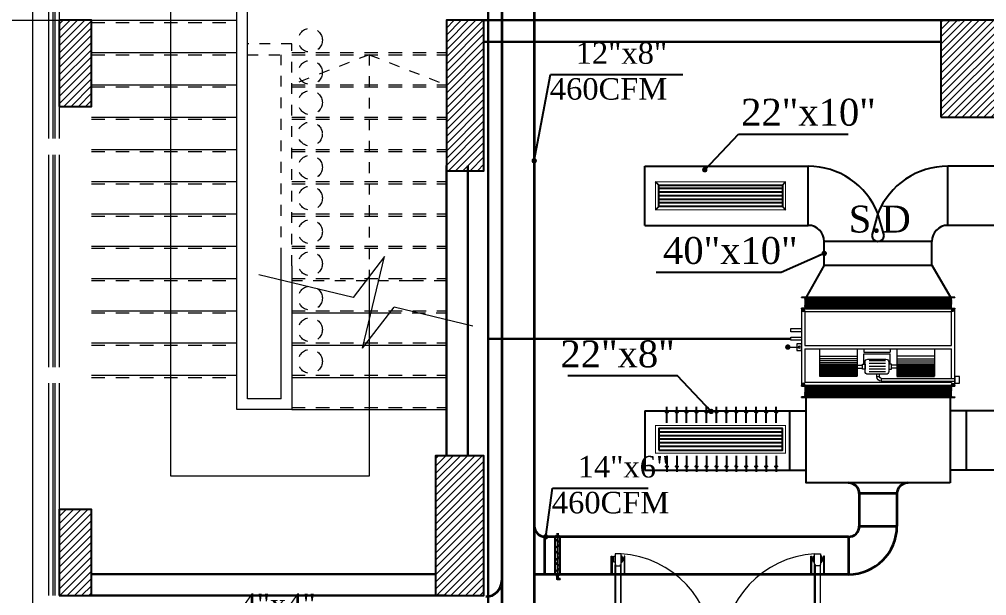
# Model space of a CAD drawing. Extents: x 847 to 949, y 444 to 823.
# Drawn here: x 857.43 to 866.43, y 798.33 to 803.69 of the extents above; entities that cross this region are included whole.
import ezdxf

# ---------------------------------------------------------------- set-up
doc = ezdxf.new("R2010")
doc.units = 0
doc.header["$MEASUREMENT"] = 0
for name, pattern in [('CENTERX2', [4, 2.5, -0.5, 0.5, -0.5]), ('DASHDOT', [25.4, 12.7, -6.35, 0, -6.35]), ('HIDDEN', [0.375, 0.25, -0.125]), ('HIDDEN2', [0.1875, 0.125, -0.0625])]:
    doc.linetypes.add(name, pattern=pattern)
doc.layers.get('0').update_dxf_attribs({"linetype": 'CONTINUOUS', "lineweight": 30})
for name, color, linetype in [('01_AC-EQUIP', 206, 'CONTINUOUS'), ('03_AC-S.DUCT', 5, 'CONTINUOUS'), ('04_AC-R.DUCT', 6, 'CONTINUOUS'), ('A.C.VOLUM DAMPER', 2, 'CONTINUOUS'), ('AC-GRILLES', 2, 'CONTINUOUS'), ('M-EQBMNT', 21, 'CONTINUOUS')]:
    doc.layers.add(name, color=color, linetype=linetype)
for name, color, linetype, lineweight in [('04-AC_F.A.DUCT', 4, 'CONTINUOUS', 35), ('AC-TEXT', 15, 'CONTINUOUS', 30), ('AC.REF(S). PIPING', 3, 'CONTINUOUS', 30), ('axis', 1, 'CENTERX2', 5), ('Column', 6, 'CONTINUOUS', 25), ('DOOR', 30, 'CONTINUOUS', 9), ('Elevation', 150, 'CONTINUOUS', 18), ('hatch', 252, 'CONTINUOUS', 9), ('PLAN-ELEV', 2, 'CONTINUOUS', 5), ('PLAN-HAND', 30, 'CONTINUOUS', 5), ('PLAN-STAIR', 3, 'CONTINUOUS', 9), ('PLAN-STAIR-HIDDEN', 1, 'HIDDEN2', 5), ('SEC-HT', 251, 'CONTINUOUS', 5), ('stairs', 50, 'CONTINUOUS', 9), ('Wall', 5, 'CONTINUOUS', 30), ('WINDOW', 4, 'CONTINUOUS', 5)]:
    doc.layers.add(name, color=color, linetype=linetype, lineweight=lineweight)
doc.styles.add('AC', font='romans.shx', dxfattribs={"height": 0.2})
doc.dimstyles.get("Standard").update_dxf_attribs({"dimtxt": 0.12, "dimasz": 0.05, "dimexe": 0.18, "dimexo": 0.0625, "dimgap": 0.09, "dimtad": 0, "dimtih": 1, "dimtoh": 1, "dimzin": 0, "dimdsep": 46, "dimtxsty": 'Standard', "dimblk": 'DOT', "dimcen": 0.09, "dimadec": 0, "dimazin": 0, "dimtfac": 1, "dimtofl": 0, "dimtmove": 0, "dimatfit": 3, "dimldrblk": 'DOT', "dimfxl": 1, "dimtolj": 1, "dimtzin": 0, "dimarcsym": 0})
pattern_1 = [(45, (1093.610115, 479.76157), (-0.0336759605, 0.0336759605), [])]

# ---------------------------------------------------------------- blocks, each defined once
blk = doc.blocks.new('d1')
at = {"layer": 'DOOR', "color": 252}
for p, q in [((85.0928, -82.6842), (85.0928, -81.9843)), ((85.0978, -81.9843), (85.0978, -82.6842)), ((85.1445, -81.9843), (85.1445, -82.6842)), ((85.1494, -82.6842), (85.1494, -81.9843)), ((86.9484, -82.6842), (86.9484, -81.9843)), ((86.9534, -81.9843), (86.9534, -82.6842)), ((87, -81.9843), (87, -82.6842)), ((87.005, -82.6842), (87.005, -81.9843))]:
    blk.add_line(p, q, dxfattribs=at)
at = {"layer": 'DOOR', "color": 251}
for p, q in [((85.1045, -82.8897), (85.9933, -82.8897)), ((86.9934, -82.8897), (86.1045, -82.8897))]:
    blk.add_line(p, q, dxfattribs=at)
at = {"layer": 'DOOR', "color": 1}
for points in [[(85.065, -82.0733), (85.057, -82.0733), (85.057, -81.9009), (85.065, -81.9009)], [(85.0767, -81.9187), (85.0703, -81.9187), (85.0703, -81.939), (85.0767, -81.939)], [(85.1656, -81.9187), (85.172, -81.9187), (85.172, -81.939), (85.1656, -81.939)], [(85.1773, -82.0733), (85.1853, -82.0733), (85.1853, -81.9009), (85.1773, -81.9009)], [(86.9206, -82.0733), (86.9125, -82.0733), (86.9125, -81.9009), (86.9206, -81.9009)], [(86.9323, -81.9187), (86.9258, -81.9187), (86.9258, -81.939), (86.9323, -81.939)], [(87.0212, -81.9187), (87.0276, -81.9187), (87.0276, -81.939), (87.0212, -81.939)], [(87.0329, -82.0733), (87.0409, -82.0733), (87.0409, -81.9009), (87.0329, -81.9009)]]:
    blk.add_lwpolyline(points, close=True, dxfattribs=at)
for points in [[(85.065, -81.919, -1), (85.0703, -81.919), (85.0703, -81.919), (85.0703, -81.9387), (85.0703, -81.9387, -1), (85.065, -81.9387), (85.065, -81.9387)], [(85.1773, -81.919, 1), (85.172, -81.919), (85.172, -81.919), (85.172, -81.9387), (85.172, -81.9387, 1), (85.1773, -81.9387), (85.1773, -81.9387)], [(86.9206, -81.919, -1), (86.9258, -81.919), (86.9258, -81.919), (86.9258, -81.9387), (86.9258, -81.9387, -1), (86.9206, -81.9387), (86.9206, -81.9387)], [(87.0329, -81.919, 1), (87.0276, -81.919), (87.0276, -81.919), (87.0276, -81.9387), (87.0276, -81.9387, 1), (87.0329, -81.9387), (87.0329, -81.9387)]]:
    blk.add_lwpolyline(points, format="xyb", close=True, dxfattribs=at)
for points in [[(85.0823, -81.9461), (85.0767, -81.9461), (85.0767, -81.9116), (85.0823, -81.9116)], [(85.0934, -81.9565), (85.0823, -81.9565), (85.0823, -81.9009), (85.0934, -81.9009)], [(85.16, -81.9461), (85.1656, -81.9461), (85.1656, -81.9116), (85.16, -81.9116)], [(86.9378, -81.9461), (86.9323, -81.9461), (86.9323, -81.9116), (86.9378, -81.9116)], [(87.0045, -81.9565), (87.0156, -81.9565), (87.0156, -81.9009), (87.0045, -81.9009)], [(87.0156, -81.9461), (87.0212, -81.9461), (87.0212, -81.9116), (87.0156, -81.9116)]]:
    blk.add_lwpolyline(points, dxfattribs=at)
at = {"layer": 'DOOR', "color": 5}
for points in [[(85.0978, -81.9787), (85.0978, -81.9898), (85.1445, -81.9898), (85.1445, -81.9787), (85.1489, -81.9787), (85.1489, -81.8787), (85.1489, -81.8787), (85.0934, -81.8787), (85.0934, -81.9787)], [(87, -81.9787), (87, -81.9898), (86.9534, -81.9898), (86.9534, -81.9787), (86.9489, -81.9787), (86.9489, -81.8787), (86.9489, -81.8787), (87.0045, -81.8787), (87.0045, -81.9787)], [(85.0978, -82.6897), (85.0978, -82.6786), (85.1445, -82.6786), (85.1445, -82.6897), (85.1489, -82.6897), (85.1489, -82.7897), (85.1489, -82.7897), (85.0934, -82.7897), (85.0934, -82.6897)], [(87, -82.6897), (87, -82.6786), (86.9534, -82.6786), (86.9534, -82.6897), (86.9489, -82.6897), (86.9489, -82.7897), (86.9489, -82.7897), (87.0045, -82.7897), (87.0045, -82.6897)], [(85.0489, -82.8897), (85.0489, -82.7897), (85.0934, -82.7897), (85.0934, -82.8276), (85.1045, -82.8276), (85.1045, -82.8897)], [(86.0489, -82.8897), (86.0489, -82.7897), (86.0044, -82.7897), (86.0044, -82.8276), (85.9932, -82.8276), (85.9933, -82.8897)], [(86.0489, -82.8897), (86.0489, -82.7897), (86.0935, -82.7897), (86.0935, -82.8276), (86.1046, -82.8276), (86.1045, -82.8897)], [(87.0489, -82.8897), (87.0489, -82.7897), (87.0045, -82.7897), (87.0045, -82.8276), (86.9934, -82.8276), (86.9934, -82.8897)]]:
    blk.add_lwpolyline(points, close=True, dxfattribs=at)
for points in [[(85.1489, -81.9565), (85.16, -81.9565), (85.16, -81.9009), (85.1489, -81.9009)], [(86.9489, -81.9565), (86.9378, -81.9565), (86.9378, -81.9009), (86.9489, -81.9009)]]:
    blk.add_lwpolyline(points, dxfattribs=at)
for points in [[(85.0978, -81.9892), (85.0978, -81.9892, -1), (85.0978, -81.9793)], [(85.1445, -81.9892), (85.1445, -81.9892, 1), (85.1445, -81.9793)], [(86.9534, -81.9892), (86.9534, -81.9892, -1), (86.9534, -81.9793)], [(87, -81.9892), (87, -81.9892, 1), (87, -81.9793)], [(85.0978, -82.6792), (85.0978, -82.6792, 1), (85.0978, -82.6891)], [(85.1445, -82.6792), (85.1445, -82.6792, -1), (85.1445, -82.6891)], [(86.9534, -82.6792), (86.9534, -82.6792, 1), (86.9534, -82.6891)], [(87, -82.6792), (87, -82.6792, -1), (87, -82.6891)]]:
    blk.add_lwpolyline(points, format="xyb", close=True, dxfattribs=at)
for centre in [(85.0823, -82.7786), (87.0156, -82.7786)]:
    blk.add_circle(centre, 0.0111, dxfattribs=at)
at = {"layer": 'DOOR', "color": 252}
for centre, start, end in [((85.0916, -82.7897), 360, 86.39768), ((87.0063, -82.7897), 93.60232, 180)]:
    blk.add_arc(centre, 0.9128, start, end, dxfattribs=at)
blk = doc.blocks.new('fghh')
at = {"layer": 'hatch'}
for p, q in [((1434.8944, 1497.1759), (1434.6102, 1497.7917)), ((1435.2563, 1497.1801), (1434.6563, 1496.9032)), ((1434.6563, 1496.9032), (1434.8944, 1497.1759)), ((1435.2563, 1497.1801), (1435.0183, 1496.9074)), ((1435.2563, 1496.3917), (1435.0183, 1496.9074))]:
    blk.add_line(p, q, dxfattribs=at)
blk = doc.blocks.new('A$C11ED6BD5')
at = {"layer": 'axis', "color": 0, "ltscale": 0.3}
blk.add_line((-61.3633, 9.85), (-57.3, 9.85), dxfattribs=at)
blk = doc.blocks.new('A$C76223795')
at = {"color": 4}
for points in [[(0.1096, 0.6482, 0, 0.0246, 0), (0.1096, 0.5991, 0, 0, 0), (0.1096, 0.5623, 0, 0, 0), (0.0973, 0.55, 0, 0, 0), (0.1219, 0.55, 0, 0, 0), (0.1096, 0.5377, 0, 0, 0), (0.1096, 0.5008, 0, 0, 0)], [(0.202, 0.6482, 0, 0.0246, 0), (0.202, 0.5991, 0, 0, 0), (0.202, 0.5623, 0, 0, 0), (0.1898, 0.55, 0, 0, 0), (0.2143, 0.55, 0, 0, 0), (0.202, 0.5377, 0, 0, 0), (0.202, 0.5008, 0, 0, 0)], [(0.2945, 0.6482, 0, 0.0246, 0), (0.2945, 0.5991, 0, 0, 0), (0.2945, 0.5623, 0, 0, 0), (0.2822, 0.55, 0, 0, 0), (0.3067, 0.55, 0, 0, 0), (0.2945, 0.5377, 0, 0, 0), (0.2945, 0.5008, 0, 0, 0)], [(0.3869, 0.6482, 0, 0.0246, 0), (0.3869, 0.5991, 0, 0, 0), (0.3869, 0.5623, 0, 0, 0), (0.3746, 0.55, 0, 0, 0), (0.3992, 0.55, 0, 0, 0), (0.3869, 0.5377, 0, 0, 0), (0.3869, 0.5008, 0, 0, 0)], [(0.4793, 0.6482, 0, 0.0246, 0), (0.4793, 0.5991, 0, 0, 0), (0.4793, 0.5623, 0, 0, 0), (0.467, 0.55, 0, 0, 0), (0.4916, 0.55, 0, 0, 0), (0.4793, 0.5377, 0, 0, 0), (0.4793, 0.5008, 0, 0, 0)], [(0.5717, 0.6482, 0, 0.0246, 0), (0.5717, 0.5991, 0, 0, 0), (0.5717, 0.5623, 0, 0, 0), (0.5594, 0.55, 0, 0, 0), (0.584, 0.55, 0, 0, 0), (0.5717, 0.5377, 0, 0, 0), (0.5717, 0.5008, 0, 0, 0)], [(0.6641, 0.6482, 0, 0.0246, 0), (0.6641, 0.5991, 0, 0, 0), (0.6641, 0.5623, 0, 0, 0), (0.6519, 0.55, 0, 0, 0), (0.6764, 0.55, 0, 0, 0), (0.6641, 0.5377, 0, 0, 0), (0.6641, 0.5008, 0, 0, 0)], [(0.7566, 0.6482, 0, 0.0246, 0), (0.7566, 0.5991, 0, 0, 0), (0.7566, 0.5623, 0, 0, 0), (0.7443, 0.55, 0, 0, 0), (0.7688, 0.55, 0, 0, 0), (0.7566, 0.5377, 0, 0, 0), (0.7566, 0.5008, 0, 0, 0)], [(0.849, 0.6482, 0, 0.0246, 0), (0.849, 0.5991, 0, 0, 0), (0.849, 0.5623, 0, 0, 0), (0.8613, 0.55, 0, 0, 0), (0.8367, 0.55, 0, 0, 0), (0.849, 0.5377, 0, 0, 0), (0.849, 0.5008, 0, 0, 0)], [(0.9414, 0.6482, 0, 0.0246, 0), (0.9414, 0.5991, 0, 0, 0), (0.9414, 0.5623, 0, 0, 0), (0.9537, 0.55, 0, 0, 0), (0.9291, 0.55, 0, 0, 0), (0.9414, 0.5377, 0, 0, 0), (0.9414, 0.5008, 0, 0, 0)], [(1.0338, 0.6482, 0, 0.0246, 0), (1.0338, 0.5991, 0, 0, 0), (1.0338, 0.5623, 0, 0, 0), (1.0461, 0.55, 0, 0, 0), (1.0215, 0.55, 0, 0, 0), (1.0338, 0.5377, 0, 0, 0), (1.0338, 0.5008, 0, 0, 0)], [(1.1262, 0.6482, 0, 0.0246, 0), (1.1262, 0.5991, 0, 0, 0), (1.1262, 0.5623, 0, 0, 0), (1.1385, 0.55, 0, 0, 0), (1.1139, 0.55, 0, 0, 0), (1.1262, 0.5377, 0, 0, 0), (1.1262, 0.5008, 0, 0, 0)], [(0.1096, 0, 0, 0.0246, 0), (0.1096, 0.0491, 0, 0, 0), (0.1096, 0.086, 0, 0, 0), (0.0973, 0.0983, 0, 0, 0), (0.1219, 0.0983, 0, 0, 0), (0.1096, 0.1105, 0, 0, 0), (0.1096, 0.1474, 0, 0, 0)], [(0.202, 0, 0, 0.0246, 0), (0.202, 0.0491, 0, 0, 0), (0.202, 0.086, 0, 0, 0), (0.1898, 0.0983, 0, 0, 0), (0.2143, 0.0983, 0, 0, 0), (0.202, 0.1105, 0, 0, 0), (0.202, 0.1474, 0, 0, 0)], [(0.2945, 0, 0, 0.0246, 0), (0.2945, 0.0491, 0, 0, 0), (0.2945, 0.086, 0, 0, 0), (0.2822, 0.0983, 0, 0, 0), (0.3067, 0.0983, 0, 0, 0), (0.2945, 0.1105, 0, 0, 0), (0.2945, 0.1474, 0, 0, 0)], [(0.3869, 0, 0, 0.0246, 0), (0.3869, 0.0491, 0, 0, 0), (0.3869, 0.086, 0, 0, 0), (0.3746, 0.0983, 0, 0, 0), (0.3992, 0.0983, 0, 0, 0), (0.3869, 0.1105, 0, 0, 0), (0.3869, 0.1474, 0, 0, 0)], [(0.4793, 0, 0, 0.0246, 0), (0.4793, 0.0491, 0, 0, 0), (0.4793, 0.086, 0, 0, 0), (0.467, 0.0983, 0, 0, 0), (0.4916, 0.0983, 0, 0, 0), (0.4793, 0.1105, 0, 0, 0), (0.4793, 0.1474, 0, 0, 0)], [(0.5717, 0, 0, 0.0246, 0), (0.5717, 0.0491, 0, 0, 0), (0.5717, 0.086, 0, 0, 0), (0.5594, 0.0983, 0, 0, 0), (0.584, 0.0983, 0, 0, 0), (0.5717, 0.1105, 0, 0, 0), (0.5717, 0.1474, 0, 0, 0)], [(0.6641, 0, 0, 0.0246, 0), (0.6641, 0.0491, 0, 0, 0), (0.6641, 0.086, 0, 0, 0), (0.6519, 0.0983, 0, 0, 0), (0.6764, 0.0983, 0, 0, 0), (0.6641, 0.1105, 0, 0, 0), (0.6641, 0.1474, 0, 0, 0)], [(0.7566, 0, 0, 0.0246, 0), (0.7566, 0.0491, 0, 0, 0), (0.7566, 0.086, 0, 0, 0), (0.7443, 0.0983, 0, 0, 0), (0.7688, 0.0983, 0, 0, 0), (0.7566, 0.1105, 0, 0, 0), (0.7566, 0.1474, 0, 0, 0)], [(0.849, 0, 0, 0.0246, 0), (0.849, 0.0491, 0, 0, 0), (0.849, 0.086, 0, 0, 0), (0.8613, 0.0983, 0, 0, 0), (0.8367, 0.0983, 0, 0, 0), (0.849, 0.1105, 0, 0, 0), (0.849, 0.1474, 0, 0, 0)], [(0.9414, 0, 0, 0.0246, 0), (0.9414, 0.0491, 0, 0, 0), (0.9414, 0.086, 0, 0, 0), (0.9537, 0.0983, 0, 0, 0), (0.9291, 0.0983, 0, 0, 0), (0.9414, 0.1105, 0, 0, 0), (0.9414, 0.1474, 0, 0, 0)], [(1.0338, 0, 0, 0.0246, 0), (1.0338, 0.0491, 0, 0, 0), (1.0338, 0.086, 0, 0, 0), (1.0461, 0.0983, 0, 0, 0), (1.0215, 0.0983, 0, 0, 0), (1.0338, 0.1105, 0, 0, 0), (1.0338, 0.1474, 0, 0, 0)], [(1.1262, 0, 0, 0.0246, 0), (1.1262, 0.0491, 0, 0, 0), (1.1262, 0.086, 0, 0, 0), (1.1385, 0.0983, 0, 0, 0), (1.1139, 0.0983, 0, 0, 0), (1.1262, 0.1105, 0, 0, 0), (1.1262, 0.1474, 0, 0, 0)]]:
    blk.add_lwpolyline(points, format="xyseb", dxfattribs=at)
at = {"layer": '03_AC-S.DUCT', "color": 5, "linetype": 'Continuous'}
for p, q in [((0.0346, 0.4241), (0.0046, 0.4541)), ((1.1846, 0.4241), (1.2146, 0.4541)), ((1.1846, 0.3908), (0.0346, 0.3908)), ((1.1846, 0.3575), (0.0346, 0.3575)), ((1.1846, 0.3241), (0.0346, 0.3241)), ((1.1846, 0.2908), (0.0346, 0.2908)), ((0.0346, 0.2241), (0.0046, 0.1941)), ((1.1846, 0.2575), (0.0346, 0.2575)), ((1.1846, 0.2241), (1.2146, 0.1941))]:
    blk.add_line(p, q, dxfattribs=at)
blk.add_lwpolyline([(0.0346, 0.4241), (1.1846, 0.4241), (1.1846, 0.2241), (0.0346, 0.2241)], close=True, dxfattribs=at)
at = {"layer": 'AC-GRILLES', "color": 4, "const_width": 0.00924}
blk.add_lwpolyline([(0.0046, 0.4541), (1.2146, 0.4541), (1.2146, 0.1941), (0.0046, 0.1941)], close=True, dxfattribs=at)
blk = doc.blocks.new('_Dot')
at = {"color": 0, "linetype": 'ByBlock', "lineweight": -2}
blk.add_line((-0.5, 0), (-1, 0), dxfattribs=at)
at = {"color": 0, "linetype": 'ByBlock', "const_width": 0.5}
blk.add_lwpolyline([(-0.25, 0, 1), (0.25, 0, 1)], format="xyb", close=True, dxfattribs=at)
blk = doc.blocks.new('A$C0F5A1675')
at = {"layer": '01_AC-EQUIP', "color": 2, "lineweight": 20}
for p, q in [((0.1531, 0.9331), (1.5781, 0.9331)), ((0.1531, 0.9331), (0.1531, 0.928)), ((1.5368, 0.928), (0.1531, 0.928)), ((0.1662, 0.928), (1.5781, 0.928)), ((0.1801, 0.9235), (0.1943, 0.928)), ((0.1801, 0.9235), (0.1943, 0.919)), ((0.1801, 0.9145), (0.1943, 0.919)), ((0.1801, 0.9145), (0.1943, 0.91)), ((0.1801, 0.9055), (0.1943, 0.91)), ((0.1801, 0.9055), (0.1943, 0.901)), ((0.1801, 0.8965), (0.1943, 0.901)), ((0.1943, 0.919), (1.5368, 0.919)), ((0.1943, 0.91), (1.5368, 0.91)), ((0.1943, 0.901), (1.5368, 0.901)), ((1.5511, 0.9235), (1.5368, 0.928)), ((1.5511, 0.9235), (1.5368, 0.919)), ((1.5511, 0.9145), (1.5368, 0.919)), ((1.5511, 0.9145), (1.5368, 0.91)), ((1.5511, 0.9055), (1.5368, 0.91)), ((1.5511, 0.9055), (1.5368, 0.901)), ((1.5511, 0.8965), (1.5368, 0.901)), ((1.5781, 0.928), (1.5781, 0.9331)), ((0.1531, 0.8289), (1.5781, 0.8289)), ((0.1531, 0.8289), (0.1531, 0.8238)), ((1.5781, 0.8238), (0.1531, 0.8238)), ((0.1662, 0.8289), (1.5781, 0.8289)), ((0.1801, 0.8965), (0.1943, 0.892)), ((0.1801, 0.8875), (0.1943, 0.892)), ((0.1801, 0.8875), (0.1943, 0.883)), ((0.1801, 0.8785), (0.1943, 0.883)), ((0.1801, 0.8785), (0.1943, 0.874)), ((0.1801, 0.8695), (0.1943, 0.874)), ((0.1801, 0.8695), (0.1943, 0.8649)), ((0.1801, 0.8604), (0.1943, 0.8649)), ((0.1801, 0.8604), (0.1943, 0.8559)), ((0.1801, 0.8514), (0.1943, 0.8559)), ((0.1801, 0.8514), (0.1943, 0.8469)), ((0.1801, 0.8424), (0.1943, 0.8469)), ((0.1801, 0.8424), (0.1943, 0.8379)), ((0.1801, 0.8334), (0.1943, 0.8379)), ((0.1801, 0.8334), (0.1943, 0.8289)), ((0.1943, 0.892), (1.5368, 0.892)), ((0.1943, 0.883), (1.5368, 0.883)), ((0.1943, 0.874), (1.5368, 0.874)), ((0.1943, 0.8649), (1.5368, 0.8649)), ((0.1943, 0.8559), (1.5368, 0.8559)), ((0.1943, 0.8469), (1.5368, 0.8469)), ((0.1943, 0.8379), (1.5368, 0.8379)), ((1.5511, 0.8965), (1.5368, 0.892)), ((1.5511, 0.8875), (1.5368, 0.892)), ((1.5511, 0.8875), (1.5368, 0.883)), ((1.5511, 0.8785), (1.5368, 0.883)), ((1.5511, 0.8785), (1.5368, 0.874)), ((1.5511, 0.8695), (1.5368, 0.874)), ((1.5511, 0.8695), (1.5368, 0.8649)), ((1.5511, 0.8604), (1.5368, 0.8649)), ((1.5511, 0.8604), (1.5368, 0.8559)), ((1.5511, 0.8514), (1.5368, 0.8559)), ((1.5511, 0.8514), (1.5368, 0.8469)), ((1.5511, 0.8424), (1.5368, 0.8469)), ((1.5511, 0.8424), (1.5368, 0.8379)), ((1.5511, 0.8334), (1.5368, 0.8379)), ((1.5511, 0.8334), (1.5368, 0.8289)), ((1.5781, 0.8238), (1.5781, 0.8289)), ((0.1531, 0.1093), (1.5781, 0.1093)), ((0.1531, 0.1093), (0.1531, 0.1042)), ((1.5368, 0.1042), (0.1531, 0.1042)), ((0.1662, 0.1042), (1.5781, 0.1042)), ((0.1801, 0.0997), (0.1943, 0.1042)), ((0.1801, 0.0997), (0.1943, 0.0952)), ((0.1801, 0.0907), (0.1943, 0.0952)), ((0.1801, 0.0907), (0.1943, 0.0862)), ((0.1943, 0.0952), (1.5368, 0.0952)), ((1.5511, 0.0997), (1.5368, 0.1042)), ((1.5511, 0.0997), (1.5368, 0.0952)), ((1.5511, 0.0907), (1.5368, 0.0952)), ((1.5511, 0.0907), (1.5368, 0.0862)), ((1.5781, 0.1042), (1.5781, 0.1093)), ((0.1531, 0.0051), (1.5781, 0.0051)), ((0.1531, 0.0051), (0.1531, 0)), ((0.1662, 0.0051), (1.5781, 0.0051)), ((0.1801, 0.0817), (0.1943, 0.0862)), ((0.1801, 0.0817), (0.1943, 0.0772)), ((0.1801, 0.0726), (0.1943, 0.0772)), ((0.1801, 0.0726), (0.1943, 0.0681)), ((0.1801, 0.0636), (0.1943, 0.0681)), ((0.1801, 0.0636), (0.1943, 0.0591)), ((0.1801, 0.0546), (0.1943, 0.0591)), ((0.1801, 0.0546), (0.1943, 0.0501)), ((0.1801, 0.0456), (0.1943, 0.0501)), ((0.1801, 0.0456), (0.1943, 0.0411)), ((0.1801, 0.0366), (0.1943, 0.0411)), ((0.1801, 0.0366), (0.1943, 0.0321)), ((0.1801, 0.0276), (0.1943, 0.0321)), ((0.1801, 0.0276), (0.1943, 0.0231)), ((0.1801, 0.0186), (0.1943, 0.0231)), ((0.1801, 0.0186), (0.1943, 0.0141)), ((0.1801, 0.0096), (0.1943, 0.0141)), ((0.1801, 0.0096), (0.1943, 0.0051)), ((0.1943, 0.0862), (1.5368, 0.0862)), ((0.1943, 0.0772), (1.5368, 0.0772)), ((0.1943, 0.0681), (1.5368, 0.0681)), ((0.1943, 0.0591), (1.5368, 0.0591)), ((0.1943, 0.0501), (1.5368, 0.0501)), ((0.1943, 0.0411), (1.5368, 0.0411)), ((0.1943, 0.0321), (1.5368, 0.0321)), ((0.1943, 0.0231), (1.5368, 0.0231)), ((0.1943, 0.0141), (1.5368, 0.0141)), ((1.5511, 0.0817), (1.5368, 0.0862)), ((1.5511, 0.0817), (1.5368, 0.0772)), ((1.5511, 0.0726), (1.5368, 0.0772)), ((1.5511, 0.0726), (1.5368, 0.0681)), ((1.5511, 0.0636), (1.5368, 0.0681)), ((1.5511, 0.0636), (1.5368, 0.0591)), ((1.5511, 0.0546), (1.5368, 0.0591)), ((1.5511, 0.0546), (1.5368, 0.0501)), ((1.5511, 0.0456), (1.5368, 0.0501)), ((1.5511, 0.0456), (1.5368, 0.0411)), ((1.5511, 0.0366), (1.5368, 0.0411)), ((1.5511, 0.0366), (1.5368, 0.0321)), ((1.5511, 0.0276), (1.5368, 0.0321)), ((1.5511, 0.0276), (1.5368, 0.0231)), ((1.5511, 0.0186), (1.5368, 0.0231)), ((1.5511, 0.0186), (1.5368, 0.0141)), ((1.5511, 0.0096), (1.5368, 0.0141)), ((1.5511, 0.0096), (1.5368, 0.0051)), ((1.5781, 0), (1.5781, 0.0051)), ((1.5781, 0), (0.1531, 0))]:
    blk.add_line(p, q, dxfattribs=at)
at = {"layer": '01_AC-EQUIP', "color": 1, "lineweight": 20}
for p, q in [((0.1527, 0.8108), (0.1868, 0.8108)), ((0.1705, 0.8223), (0.1705, 0.8003)), ((1.5784, 0.8108), (1.5444, 0.8108)), ((1.5606, 0.8223), (1.5606, 0.8003)), ((1.5481, 0.7938), (0.1831, 0.7938)), ((0.3183, 0.4815), (0.3183, 0.7375)), ((0.6688, 0.7344), (0.3183, 0.7344)), ((0.6688, 0.7309), (0.3183, 0.7309)), ((0.6688, 0.727), (0.3183, 0.727)), ((0.6688, 0.7222), (0.3183, 0.7222)), ((0.6688, 0.4815), (0.6688, 0.7375)), ((0.8531, 0.7434), (0.8531, 0.7182)), ((0.8787, 0.7434), (0.8531, 0.7434)), ((0.8787, 0.7434), (0.8787, 0.7182)), ((0.8915, 0.7818), (1.5781, 0.7818)), ((0.8915, 0.7562), (0.8915, 0.7818)), ((0.8915, 0.7562), (1.5781, 0.7562)), ((1.0373, 0.4815), (1.0373, 0.7375)), ((1.0373, 0.7344), (1.3878, 0.7344)), ((1.0373, 0.7309), (1.3878, 0.7309)), ((1.0373, 0.727), (1.3878, 0.727)), ((1.0373, 0.7222), (1.3878, 0.7222)), ((1.3878, 0.4815), (1.3878, 0.7375)), ((0.6688, 0.7157), (0.3183, 0.7157)), ((0.6688, 0.7088), (0.3183, 0.7088)), ((0.6688, 0.7003), (0.3183, 0.7003)), ((0.6688, 0.6909), (0.3183, 0.6909)), ((0.6688, 0.6812), (0.3183, 0.6812)), ((0.6688, 0.6715), (0.3183, 0.6715)), ((0.6688, 0.6646), (0.3183, 0.6646)), ((0.6688, 0.6561), (0.3183, 0.6561)), ((0.6688, 0.6467), (0.3183, 0.6467)), ((0.6688, 0.637), (0.3183, 0.637)), ((0.6688, 0.6609), (0.7187, 0.6609)), ((0.6688, 0.6353), (0.7187, 0.6353)), ((0.9334, 0.6961), (0.7827, 0.6961)), ((0.9334, 0.6705), (0.7827, 0.6705)), ((0.9334, 0.6449), (0.7827, 0.6449)), ((1.0373, 0.6609), (0.9875, 0.6609)), ((1.0373, 0.6353), (0.9875, 0.6353)), ((1.0373, 0.7157), (1.3878, 0.7157)), ((1.0373, 0.7088), (1.3878, 0.7088)), ((1.0373, 0.7003), (1.3878, 0.7003)), ((1.0373, 0.6909), (1.3878, 0.6909)), ((1.0373, 0.6812), (1.3878, 0.6812)), ((1.0373, 0.6715), (1.3878, 0.6715)), ((1.0373, 0.6646), (1.3878, 0.6646)), ((1.0373, 0.6561), (1.3878, 0.6561)), ((1.0373, 0.6467), (1.3878, 0.6467)), ((1.0373, 0.637), (1.3878, 0.637)), ((0.6688, 0.6273), (0.3183, 0.6273)), ((0.6688, 0.6119), (0.3183, 0.6119)), ((0.6688, 0.5926), (0.3183, 0.5926)), ((0.6688, 0.5734), (0.3183, 0.5734)), ((0.3183, 0.549), (0.6688, 0.549)), ((0.7308, 0.6239), (0.7308, 0.5277)), ((0.9334, 0.6193), (0.7827, 0.6193)), ((0.9334, 0.5937), (0.7827, 0.5937)), ((0.9753, 0.6239), (0.9753, 0.5277)), ((1.0373, 0.6273), (1.3878, 0.6273)), ((1.0373, 0.6119), (1.3878, 0.6119)), ((1.0373, 0.5926), (1.3878, 0.5926)), ((1.0373, 0.5734), (1.3878, 0.5734)), ((1.3878, 0.549), (1.0373, 0.549)), ((0.1831, 0.4815), (1.5481, 0.4815)), ((0.1831, 0.4515), (1.5481, 0.4515)), ((0.7308, 0.5277), (0.9753, 0.5277)), ((0.7308, 0.513), (0.9753, 0.513)), ((0.7308, 0.4815), (0.7308, 0.513)), ((0.9753, 0.4815), (0.9753, 0.513)), ((0.1527, 0.1257), (0.1868, 0.1257)), ((0.1705, 0.1373), (0.1705, 0.1152)), ((1.5481, 0.1393), (0.1831, 0.1393)), ((1.5784, 0.1257), (1.5444, 0.1257)), ((1.5606, 0.1373), (1.5606, 0.1152))]:
    blk.add_line(p, q, dxfattribs=at)
at = {"layer": '01_AC-EQUIP', "color": 1, "linetype": 'DASHDOT', "lineweight": 20}
for p, q in [((0.6688, 0.6715), (0.3183, 0.6715)), ((1.0373, 0.6715), (1.3878, 0.6715))]:
    blk.add_line(p, q, dxfattribs=at)
at = {"layer": '01_AC-EQUIP', "color": 4, "lineweight": 20}
blk.add_line((0.0246, 0.4657), (0.1305, 0.4657), dxfattribs=at)
at = {"layer": '01_AC-EQUIP', "color": 1, "lineweight": 20}
for points in [[(0.1531, 0.1042), (0.1531, 0.8289)], [(1.5781, 0.8289), (1.5781, 0.1042)], [(0.1831, 0.4815), (0.1831, 0.7938)], [(1.5481, 0.7938), (1.5481, 0.7818)], [(1.5481, 0.7562), (1.5481, 0.4815)], [(0.1831, 0.1393), (0.1831, 0.4515)], [(1.5481, 0.4515), (1.5481, 0.1393)]]:
    blk.add_lwpolyline(points, dxfattribs=at)
for points in [[(1.6221, 0.74), (1.5781, 0.74), (1.5781, 0.7999), (1.6221, 0.7999)], [(0.7429, 0.6724), (0.7187, 0.6724), (0.7187, 0.6239), (0.7429, 0.6239)], [(0.9632, 0.6724), (0.9875, 0.6724), (0.9875, 0.6239), (0.9632, 0.6239)], [(0.1091, 0.4965), (0.1531, 0.4965), (0.1531, 0.4366), (0.1091, 0.4366)]]:
    blk.add_lwpolyline(points, close=True, dxfattribs=at)
blk.add_lwpolyline([(0.9376, 0.7182), (0.7685, 0.7182, 0.414214), (0.7429, 0.6926), (0.7429, 0.6037, 0.414214), (0.7685, 0.5781), (0.9376, 0.5781, 0.414214), (0.9632, 0.6037), (0.9632, 0.6926, 0.414214)], format="xyb", close=True, dxfattribs=at)
at = {"layer": '01_AC-EQUIP', "color": 4, "lineweight": 20, "const_width": 0.0252}
blk.add_lwpolyline([(0.0273, 0.4534, 1), (0.0219, 0.478, 1)], format="xyb", close=True, dxfattribs=at)
at = {"layer": '01_AC-EQUIP', "color": 5, "lineweight": 20}
blk.add_lwpolyline([(0.1531, 0.3724), (0.1531, 0.4024), (0.0531, 0.4024), (0.0531, 0.3724)], close=True, dxfattribs=at)
at = {"layer": '01_AC-EQUIP', "color": 6, "lineweight": 20}
blk.add_lwpolyline([(0.1531, 0.2935), (0.1531, 0.3235), (0.0531, 0.3235), (0.0531, 0.2935)], close=True, dxfattribs=at)
at = {"layer": '01_AC-EQUIP', "color": 1, "lineweight": 20}
blk.add_circle((0.1305, 0.4657), 0.00932, dxfattribs=at)
for radius in [0.0384, 0.0128]:
    blk.add_arc((0.8915, 0.7434), radius, 90.00061, 180.00061, dxfattribs=at)
for centre, major_axis, start_param, end_param in [((0.1705, 0.8108), (0.0136, 0), -1.570796, 4.712389), ((0.1705, 0.8108), (0.00775, 0), 3.141593, 9.424778), ((0.1705, 0.1257), (0.0136, 0), -1.570796, 4.712389), ((0.1705, 0.1257), (0.00775, 0), 3.141593, 9.424778)]:
    blk.add_ellipse(centre, major_axis=major_axis, ratio=0.646018, start_param=start_param, end_param=end_param, dxfattribs=at)
at = {"layer": '01_AC-EQUIP', "color": 1, "lineweight": 20, "extrusion": (0, 0, -1)}
for centre, major_axis, start_param, end_param in [((1.5606, 0.8108), (-0.0136, 0), -1.570796, 4.712389), ((1.5606, 0.8108), (-0.00775, 0), 3.141593, 9.424778), ((1.5606, 0.1257), (-0.0136, 0), -1.570796, 4.712389), ((1.5606, 0.1257), (-0.00775, 0), 3.141593, 9.424778)]:
    blk.add_ellipse(centre, major_axis=major_axis, ratio=0.646018, start_param=start_param, end_param=end_param, dxfattribs=at)
at = {"layer": 'M-EQBMNT', "color": 21, "linetype": 'ByBlock', "ltscale": 1.5}
for p, q in [((0.6688, 0.7375), (0.3183, 0.7375)), ((1.0373, 0.7375), (1.3878, 0.7375))]:
    blk.add_line(p, q, dxfattribs=at)
blk = doc.blocks.new('ARR03B')
at = {"color": 21}
blk.add_lwpolyline([(0, 0), (-2, 0), (-3.5, 0), (-4, 0.5), (-4, -0.5), (-4.5, 0), (-6, 0)], dxfattribs=at)
blk = doc.blocks.new('A$C57D47514')
at = {"layer": '03_AC-S.DUCT', "color": 183, "linetype": 'Continuous'}
for p, q in [((1.1846, 0.3686), (0.0346, 0.3686)), ((1.1846, 0.3353), (0.0346, 0.3353)), ((1.1846, 0.302), (0.0346, 0.302)), ((1.1846, 0.2686), (0.0346, 0.2686)), ((1.1846, 0.2353), (0.0346, 0.2353))]:
    blk.add_line(p, q, dxfattribs=at)
blk.add_lwpolyline([(0.0346, 0.402), (1.1846, 0.402), (1.1846, 0.202), (0.0346, 0.202)], close=True, dxfattribs=at)
at = {"layer": 'AC-GRILLES', "color": 6, "const_width": 0.00924}
blk.add_lwpolyline([(0.0046, 0.432), (1.2146, 0.432), (1.2146, 0.172), (0.0046, 0.172)], close=True, dxfattribs=at)
at = {"layer": 'AC-GRILLES', "color": 21, "extrusion": (0, 0, -1), "yscale": 0.0245648511207874, "zscale": -0.0245648511207874}
for p, xscale, rotation in [((-0.1096, 0.4565), 0.0245648511207874, 270), ((-0.202, 0.4565), 0.0245648511207874, 270), ((-0.2945, 0.4565), 0.0245648511207874, 270), ((-0.3869, 0.4565), 0.0245648511207874, 270), ((-0.4793, 0.4565), 0.0245648511207874, 270), ((-0.5717, 0.4565), 0.0245648511207874, 270), ((-0.6641, 0.4565), 0.0245648511207874, 270), ((-0.7565, 0.4565), 0.0245648511207874, 270), ((-0.849, 0.4565), -0.0245648511207874, 90), ((-0.9414, 0.4565), -0.0245648511207874, 90), ((-1.0338, 0.4565), -0.0245648511207874, 90), ((-1.1262, 0.4565), -0.0245648511207874, 90)]:
    blk.add_blockref('ARR03B', p, dxfattribs=dict(at, xscale=xscale, rotation=rotation))
at = {"layer": 'AC-GRILLES', "color": 1, "extrusion": (0, 0, -1), "yscale": 0.0245648511207874, "zscale": -0.0245648511207874}
for p, xscale, rotation in [((-0.1096, 0.1474), -0.0245648511207874, 270), ((-0.202, 0.1474), -0.0245648511207874, 270), ((-0.2945, 0.1474), -0.0245648511207874, 270), ((-0.3869, 0.1474), -0.0245648511207874, 270), ((-0.4793, 0.1474), -0.0245648511207874, 270), ((-0.5717, 0.1474), -0.0245648511207874, 270), ((-0.6641, 0.1474), -0.0245648511207874, 270), ((-0.7565, 0.1474), -0.0245648511207874, 270), ((-0.849, 0.1474), 0.0245648511207874, 90.00000000000004), ((-0.9414, 0.1474), 0.0245648511207874, 90.00000000000004), ((-1.0338, 0.1474), 0.0245648511207874, 90.00000000000004), ((-1.1262, 0.1474), 0.0245648511207874, 90.00000000000004)]:
    blk.add_blockref('ARR03B', p, dxfattribs=dict(at, xscale=xscale, rotation=rotation))
blk = doc.blocks.new('A$C180A56EA')
at = {"layer": 'A.C.VOLUM DAMPER'}
h = blk.add_hatch(dxfattribs=at)
h.set_pattern_fill('ANSI31', color=256, scale=0.001, style=0)
h.set_pattern_definition([(45, (129.5106855, -230.48025158), (-8.838834765e-05, 8.838834765e-05), [])])
h.paths.add_polyline_path([(0.0459, 0.0039), (0.0459, 0.0065), (0.0401, 0.0065), (0.0401, -0.0027), (0.0459, -0.0027), (0.0459, 0), (0.0603, 0), (0.0603, 0.0128), (0.057, 0.0128), (0.057, 0.0039)])
for p, q in [((-0.1242, 0.0032), (-0.1161, 0.0032)), ((-0.1161, 0.0004), (-0.119, 0.0032)), ((-0.1185, 0), (-0.1161, 0.0024)), ((-0.1161, 0.0015), (-0.1179, 0.0032)), ((-0.1174, 0), (-0.1161, 0.0013)), ((-0.1161, 0.0026), (-0.1168, 0.0032)), ((-0.1163, 0), (-0.1161, 0.0001)), ((-0.1161, 0.0001), (-0.1104, 0.0058)), ((-0.1161, 0.0013), (-0.1116, 0.0058)), ((-0.1161, 0.0024), (-0.1127, 0.0058)), ((-0.1161, -0.0026), (-0.1161, 0.0058)), ((-0.1161, 0.0035), (-0.1138, 0.0058)), ((-0.1161, 0.0058), (-0.1099, 0.0058)), ((-0.1161, 0.0057), (-0.116, 0.0058)), ((-0.1161, 0.0046), (-0.1149, 0.0058)), ((-0.1161, -0.001), (-0.1099, 0.0053)), ((-0.1099, -0.0014), (-0.1161, 0.0048)), ((-0.1161, -0.0021), (-0.1099, 0.0042)), ((-0.1099, -0.0026), (-0.1161, 0.0037)), ((-0.1109, -0.0026), (-0.1161, 0.0026)), ((-0.112, -0.0026), (-0.1161, 0.0015)), ((-0.1131, -0.0026), (-0.1161, 0.0004)), ((-0.1099, -0.0003), (-0.116, 0.0058)), ((-0.1156, -0.0026), (-0.1099, 0.0031)), ((-0.1099, 0.0008), (-0.1149, 0.0058)), ((-0.1145, -0.0026), (-0.1099, 0.002)), ((-0.1099, 0.0019), (-0.1138, 0.0058)), ((-0.1134, -0.0026), (-0.1099, 0.0009)), ((-0.1128, 0.0019), (0.0401, 0.0019)), ((-0.1099, 0.003), (-0.1127, 0.0058)), ((-0.1099, 0.0041), (-0.1116, 0.0058)), ((-0.1099, 0.0052), (-0.1105, 0.0058)), ((0.0401, 0.0121), (-0.1099, 0.0121)), ((-0.0882, 0.0113), (-0.0994, -0.0075)), ((-0.0768, 0.0113), (-0.0656, -0.0075)), ((-0.0402, 0.0113), (-0.0514, -0.0075)), ((-0.0284, 0.0113), (-0.0173, -0.0075)), ((0.0056, 0.0113), (-0.0056, -0.0075)), ((0.0174, 0.0113), (0.0286, -0.0075)), ((0.0459, 0.0065), (0.0401, 0.0065)), ((0.0401, 0.0065), (0.0401, -0.0027)), ((0.0459, 0.0039), (0.0459, 0.0065)), ((0.057, 0.0039), (0.0459, 0.0039)), ((0.0603, 0.0128), (0.057, 0.0128)), ((0.057, 0.0128), (0.057, 0.0039)), ((0.0603, 0.0128), (0.0603, 0)), ((-0.1242, 0), (-0.1161, 0)), ((-0.1142, -0.0026), (-0.1161, -0.0007)), ((-0.1153, -0.0026), (-0.1161, -0.0018)), ((-0.1099, -0.0026), (-0.1161, -0.0026)), ((-0.1123, -0.0026), (-0.1099, -0.0003)), ((-0.1111, -0.0026), (-0.1099, -0.0014)), ((-0.11, -0.0026), (-0.1099, -0.0025)), ((-0.1099, -0.0083), (0.0401, -0.0083)), ((0.0401, -0.0027), (0.0459, -0.0027)), ((0.0603, 0), (0.0459, 0)), ((0.0459, -0.0027), (0.0459, 0))]:
    blk.add_line(p, q, dxfattribs=at)
at = {"layer": 'A.C.VOLUM DAMPER', "extrusion": (0, 0, -1)}
for centre, major_axis, start_param, end_param in [((-0.0938, 0.0019), (0.00135, 0.00135), 3.926991, 7.068583), ((-0.0938, 0.0019), (-0.00135, 0.00135), 2.356195, 5.497787), ((-0.0712, 0.0019), (0.00135, 0.00135), 3.926991, 7.068583), ((-0.0712, 0.0019), (-0.00135, 0.00135), 2.356195, 5.497787), ((-0.0458, 0.0019), (0.00135, 0.00135), 3.926991, 7.068583), ((-0.0458, 0.0019), (-0.00135, 0.00135), 2.356195, 5.497787), ((-0.0228, 0.0019), (0.00135, 0.00135), 3.926991, 7.068583), ((-0.0228, 0.0019), (-0.00135, 0.00135), 2.356194, 5.497787), ((0, 0.0019), (0.00135, 0.00135), 3.926991, 7.068583), ((0, 0.0019), (0.00135, 0.00135), 0.785398, 3.926991), ((0.023, 0.0019), (0.00135, 0.00135), 3.926991, 7.068583), ((0.023, 0.0019), (-0.00135, 0.00135), 2.356195, 5.497787)]:
    blk.add_ellipse(centre, major_axis=major_axis, ratio=1, start_param=start_param, end_param=end_param, dxfattribs=at)

msp = doc.modelspace()

# ---------------------------------------------------------------- hatches: boundary and pattern name
at = {"layer": 'hatch'}
h = msp.add_hatch(dxfattribs=at)
h.set_pattern_fill('ANSI31', color=252, scale=0.015, style=0)
h.set_pattern_definition(pattern_1)
h.paths.add_polyline_path([(857.803, 802.8836), (858.103, 802.8836), (858.103, 803.6836), (857.803, 803.6836)])
h = msp.add_hatch(dxfattribs=at)
h.set_pattern_fill('ANSI31', color=252, scale=0.015, style=0)
h.set_pattern_definition(pattern_1)
h.paths.add_polyline_path([(861.403, 802.2836), (861.753, 802.2836), (861.753, 803.6836), (861.403, 803.6836)])
h = msp.add_hatch(dxfattribs=at)
h.set_pattern_fill('ANSI31', color=252, scale=0.015, style=0)
h.set_pattern_definition([(45, (1093.435115, 480.56157), (-0.0336759605, 0.0336759605), [])])
h.paths.add_polyline_path([(866.003, 802.7836), (866.903, 802.7836), (866.903, 803.6836), (866.003, 803.6836)])
h = msp.add_hatch(dxfattribs=at)
h.set_pattern_fill('ANSI31', color=252, scale=0.015, style=0)
h.set_pattern_definition(pattern_1)
h.paths.add_polyline_path([(861.303, 798.3336), (861.753, 798.3336), (861.753, 799.6336), (861.303, 799.6336)])
h = msp.add_hatch(dxfattribs=at)
h.set_pattern_fill('ANSI31', color=252, scale=0.015, style=0)
h.set_pattern_definition(pattern_1)
h.paths.add_polyline_path([(857.803, 798.3336), (858.103, 798.3336), (858.103, 799.1336), (857.803, 799.1336)])

# ---------------------------------------------------------------- linework, layer by layer
at = {"layer": '03_AC-S.DUCT', "linetype": 'Continuous'}
for p, q in [((863.248, 802.3271), (864.7672, 802.3271)), ((863.248, 801.7771), (863.248, 802.3271)), ((864.7672, 801.7771), (864.7672, 802.3271)), ((869.4896, 802.3271), (866.0672, 802.3271)), ((866.0672, 801.7771), (866.0672, 802.3271)), ((863.248, 801.7771), (864.7672, 801.7771)), ((869.4896, 801.7771), (866.0672, 801.7771)), ((864.9172, 801.4055), (864.9172, 801.6271)), ((865.9172, 801.6271), (864.9172, 801.6271)), ((865.9172, 801.4055), (865.9172, 801.6271)), ((864.9172, 801.4055), (864.7485, 801.1106)), ((864.9172, 801.4055), (865.9172, 801.4055)), ((865.9172, 801.4055), (866.0909, 801.1106)), ((864.7485, 801.1055), (864.7485, 801.1106)), ((864.7485, 801.1055), (866.0909, 801.1055)), ((866.0909, 801.1055), (866.0909, 801.1106))]:
    msp.add_line(p, q, dxfattribs=at)
for centre, radius, start, end in [((864.7672, 801.6271), 0.7, 21.78679, 90), ((866.0672, 801.6271), 0.7, 90, 158.21321), ((864.7672, 801.6271), 0.15, 0, 90), ((866.0672, 801.6271), 0.15, 90, 180)]:
    msp.add_arc(centre, radius, start, end, dxfattribs=at)
at = {"layer": '04-AC_F.A.DUCT'}
for p, q in [((861.9198, 804.702, 0.0476), (861.9198, 798.1245, -0.0023)), ((862.2198, 804.702, 0.0476), (862.2198, 798.1245, -0.0023)), ((865.2435, 799.2826), (865.2435, 798.9805)), ((865.5935, 799.2826), (865.2435, 799.2826)), ((865.5935, 799.2826), (865.5935, 798.9807)), ((865.2435, 798.9807, 0.0001), (865.5935, 798.9807)), ((862.3199, 798.5307, -0.098), (862.3199, 798.8814, -0.0957)), ((865.1436, 798.8807, 0.0002), (862.3199, 798.8807, 0.002)), ((865.1436, 798.8807, 0.0002), (865.1443, 798.5307)), ((865.1435, 798.5307, 0.0002), (862.2198, 798.5307, 0.0021))]:
    msp.add_line(p, q, dxfattribs=at)
for centre, radius, start, end in [((865.1435, 799.2826), 0.1, 360, 90), ((865.6935, 799.2826), 0.1, 90, 180), ((865.1435, 798.9807, 0.0002), 0.1, 269.89767, 0.10261), ((865.1435, 798.9807), 0.45, 270.00028, 0)]:
    msp.add_arc(centre, radius, start, end, dxfattribs=at)
at = {"layer": '04-AC_F.A.DUCT', "extrusion": (-0.000962599, 0, 1)}
msp.add_arc((862.3194, 798.9814, -0.9258), 0.1, 180, 270.00411, dxfattribs=at)
at = {"layer": '04-AC_F.A.DUCT', "linetype": 'Continuous'}
msp.add_arc((861.7698, 798.4747, 0.0003), 0.15, 270, 0, dxfattribs=at)
at = {"layer": '04_AC-R.DUCT', "linetype": 'Continuous'}
for p, q in [((863.248, 800.0519), (864.7485, 800.0519)), ((863.248, 800.0519), (863.248, 799.5019)), ((869.4611, 800.0519), (866.0885, 800.0519)), ((863.248, 799.5019), (864.7485, 799.5019)), ((869.4611, 799.5019), (866.0885, 799.5019))]:
    msp.add_line(p, q, dxfattribs=at)
msp.add_lwpolyline([(866.0885, 799.3826), (864.7485, 799.3826), (864.7485, 800.1826), (866.0885, 800.1826)], close=True, dxfattribs=at)
for points in [[(864.5985, 799.5019), (864.5985, 800.0519)], [(866.2385, 800.0519), (866.2385, 799.5019)]]:
    msp.add_lwpolyline(points, dxfattribs=at)
at = {"layer": 'A.C.VOLUM DAMPER'}
for p, q in [((865.4172, 801.8869), (865.3608, 801.6835)), ((865.4736, 801.6835), (865.4172, 801.8869))]:
    msp.add_line(p, q, dxfattribs=at)
msp.add_arc((865.4172, 801.6835), 0.0564, 180, 0, dxfattribs=at)
at = {"layer": 'AC.REF(S). PIPING'}
for p, q in [((861.7929, 803.8348), (861.7929, 796.5139)), ((864.6072, 800.7232), (861.7929, 800.7232))]:
    msp.add_line(p, q, dxfattribs=at)
at = {"layer": 'Column', "color": 252}
for points in [[(857.803, 802.8836), (858.103, 802.8836), (858.103, 803.6836), (857.803, 803.6836)], [(861.403, 802.2836), (861.753, 802.2836), (861.753, 803.6836), (861.403, 803.6836)], [(866.003, 802.7836), (866.903, 802.7836), (866.903, 803.6836), (866.003, 803.6836)], [(861.303, 798.3336), (861.753, 798.3336), (861.753, 799.6336), (861.303, 799.6336)], [(857.803, 798.3336), (858.103, 798.3336), (858.103, 799.1336), (857.803, 799.1336)]]:
    msp.add_lwpolyline(points, close=True, dxfattribs=at)
at = {"layer": 'Elevation', "color": 252}
msp.add_line((857.553, 806.1836), (857.553, 793.8336), dxfattribs=at)
at = {"layer": 'PLAN-ELEV', "color": 252}
for p, q in [((858.8405, 799.4438), (858.8405, 804.2167)), ((860.6842, 801.2836), (860.6842, 799.4438)), ((860.6842, 799.4438), (858.8405, 799.4438))]:
    msp.add_line(p, q, dxfattribs=at)
at = {"layer": 'PLAN-HAND', "color": 252}
for p, q in [((859.453, 800.0636), (859.453, 803.8047)), ((859.553, 800.1636), (859.553, 803.8047)), ((859.8655, 800.1636), (859.8655, 801.4667)), ((859.9655, 801.399), (859.9655, 800.0636)), ((859.8655, 800.1636), (859.553, 800.1636)), ((859.9655, 800.0636), (859.453, 800.0636))]:
    msp.add_line(p, q, dxfattribs=at)
at = {"layer": 'PLAN-HAND', "color": 252, "linetype": 'HIDDEN', "ltscale": 0.01}
for p, q in [((859.9655, 803.4636), (859.553, 803.4636)), ((859.9655, 801.399), (859.9655, 803.4636)), ((859.553, 803.3636), (859.8655, 803.3636)), ((859.8655, 801.4667), (859.8655, 803.3636))]:
    msp.add_line(p, q, dxfattribs=at)
at = {"layer": 'PLAN-STAIR', "color": 252}
for p, q in [((858.103, 803.6836), (859.453, 803.6836)), ((858.103, 803.3836), (859.453, 803.3836)), ((858.103, 803.0836), (859.453, 803.0836)), ((858.103, 802.7836), (859.453, 802.7836)), ((858.103, 802.4836), (859.453, 802.4836)), ((858.103, 802.1836), (859.453, 802.1836)), ((858.103, 801.8836), (859.453, 801.8836)), ((858.103, 801.5836), (859.453, 801.5836)), ((858.103, 801.2836), (859.453, 801.2836)), ((858.103, 800.9836), (859.453, 800.9836)), ((859.9655, 800.9636), (860.8586, 800.9636)), ((858.103, 800.6836), (859.453, 800.6836)), ((859.9655, 800.6636), (861.403, 800.6636)), ((858.103, 800.3836), (859.453, 800.3836)), ((859.9655, 800.3636), (861.403, 800.3636)), ((859.9655, 800.0636), (861.403, 800.0636))]:
    msp.add_line(p, q, dxfattribs=at)
at = {"layer": 'PLAN-STAIR-HIDDEN', "color": 252}
for p, q in [((858.103, 803.6636), (859.453, 803.6636)), ((859.9655, 803.3836), (861.403, 803.3836)), ((858.103, 803.3636), (859.453, 803.3636)), ((859.9655, 803.3636), (861.403, 803.3636)), ((858.103, 803.0636), (859.453, 803.0636)), ((859.9655, 803.0836), (861.403, 803.0836)), ((859.9655, 803.0636), (861.403, 803.0636)), ((858.103, 802.7636), (859.453, 802.7636)), ((859.9655, 802.7836), (861.403, 802.7836)), ((859.9655, 802.7636), (861.403, 802.7636)), ((859.9655, 802.4836), (861.403, 802.4836)), ((858.103, 802.4636), (859.453, 802.4636)), ((859.9655, 802.4636), (861.403, 802.4636)), ((858.103, 802.1636), (859.453, 802.1636)), ((859.9655, 802.1836), (861.403, 802.1836)), ((859.9655, 802.1636), (861.403, 802.1636)), ((858.103, 801.8636), (859.453, 801.8636)), ((859.9655, 801.8836), (861.403, 801.8836)), ((859.9655, 801.8636), (861.403, 801.8636)), ((859.9655, 801.5836), (861.403, 801.5836)), ((858.103, 801.5636), (859.453, 801.5636)), ((859.9655, 801.5636), (861.403, 801.5636)), ((858.103, 801.2636), (859.453, 801.2636)), ((859.9655, 801.2836), (861.403, 801.2836)), ((861.0655, 801.2636), (861.403, 801.2636)), ((858.103, 800.9636), (859.453, 800.9636)), ((859.9655, 800.9836), (861.403, 800.9836)), ((860.8586, 800.9636), (861.403, 800.9636)), ((859.9655, 800.6836), (861.403, 800.6836)), ((858.103, 800.6636), (859.453, 800.6636)), ((858.103, 800.3636), (859.453, 800.3636)), ((859.9655, 800.3836), (861.403, 800.3836)), ((859.9655, 800.0836), (861.403, 800.0836))]:
    msp.add_line(p, q, dxfattribs=at)
at = {"layer": 'SEC-HT', "color": 252, "linetype": 'HIDDEN', "ltscale": 0.01}
for q in [(859.9655, 803.0836), (861.403, 803.0836), (860.6845, 801.2836)]:
    msp.add_line((860.6845, 803.3636), q, dxfattribs=at)
at = {"layer": 'stairs', "color": 252, "linetype": 'HIDDEN', "ltscale": 0.01}
for p, q in [((859.9655, 801.2636), (861.0655, 801.2636)), ((861.3018, 800.6636), (861.3155, 800.6636))]:
    msp.add_line(p, q, dxfattribs=at)
for centre in [(860.1377, 803.4984), (860.1377, 803.1984), (860.1377, 802.9184), (860.1367, 802.6262), (860.1377, 802.3168), (860.1377, 802.03), (860.1377, 801.7179), (860.1377, 801.42), (860.1377, 801.1), (860.1377, 800.8064), (860.1377, 800.512)]:
    msp.add_circle(centre, 0.112, dxfattribs=at)
at = {"layer": 'Wall', "color": 252, "linetype": 'Continuous'}
for p, q in [((861.753, 803.6836), (866.178, 803.6836)), ((861.753, 803.4836), (866.003, 803.4836)), ((858.103, 798.5336), (861.303, 798.5336)), ((858.103, 798.3336), (861.403, 798.3336))]:
    msp.add_line(p, q, dxfattribs=at)
for points in [[(861.403, 802.3322), (861.403, 799.6336)], [(861.603, 802.3301), (861.603, 799.6336)]]:
    msp.add_lwpolyline(points, dxfattribs=at)
at = {"layer": 'WINDOW', "color": 252, "linetype": 'Continuous'}
for p, q in [((857.703, 804.5586), (857.703, 802.5836)), ((857.743, 804.5586), (857.743, 802.5836)), ((857.763, 804.5586), (857.763, 802.5836)), ((857.803, 804.5586), (857.803, 802.5836)), ((857.703, 802.4336), (857.703, 800.4586)), ((857.743, 802.4336), (857.743, 800.4586)), ((857.763, 802.4336), (857.763, 800.4586)), ((857.803, 802.4336), (857.803, 800.4586)), ((857.703, 800.3086), (857.703, 798.3336)), ((857.743, 800.3086), (857.743, 798.3336)), ((857.763, 800.3086), (857.763, 798.3336)), ((857.803, 800.3086), (857.803, 798.3336))]:
    msp.add_line(p, q, dxfattribs=at)

# ---------------------------------------------------------------- block references
at = {"color": 252, "linetype": 'Continuous'}
msp.add_blockref('d1', (777.879, 880.6012), dxfattribs=at)
at = {"layer": '01_AC-EQUIP', "color": 1, "lineweight": 20, "xscale": -1, "rotation": 180}
msp.add_blockref('A$C0F5A1675', (864.5541, 801.1106), dxfattribs=at)
at = {"layer": '03_AC-S.DUCT', "linetype": 'Continuous', "xscale": -1, "rotation": 180}
msp.add_blockref('A$C57D47514', (863.3433, 800.0893), dxfattribs=at)
at = {"layer": 'A.C.VOLUM DAMPER', "xscale": 2.333333325806433, "yscale": 2.333333325806433, "zscale": 2.333333325806433, "rotation": 270}
msp.add_blockref('A$C180A56EA', (862.4327, 798.6243, 0.002), dxfattribs=at)
at = {"layer": 'AC-GRILLES', "color": 21}
msp.add_blockref('A$C76223795', (863.3433, 801.7279), dxfattribs=at)
at = {"layer": 'axis', "color": 252}
msp.add_blockref('A$C11ED6BD5', (915.103, 793.8336), dxfattribs=at)
at = {"layer": 'hatch', "color": 252, "xscale": -1.327159507994789, "yscale": 1.327159507994789, "zscale": 1.327159507994789, "rotation": 101.2231120264299}
msp.add_blockref('fghh', (2438.8882, 3055.7518), dxfattribs=at)

# ---------------------------------------------------------------- texts
at = {"layer": 'AC-TEXT', "color": 7, "linetype": 'Continuous', "char_height": 0.25, "style": 'AC'}
for s, insert, width, attachment_point in [('\\A1;{\\fTimes New Roman|b0|i0|c0|p18;\\H0.8x;\\C4;12"x8" \\P460CFM\\H1.25x;  }', (863.4567, 803.4791, 0.03), 1.049431, 3), ('\\A1;\\pt0.25;{\\fTimes New Roman|b0|i0|c0|p18;\\C256;22"x10"  }', (864.1446, 802.7002), 6.186939, 7), ('\\A1;\\pt0.25;{\\fTimes New Roman|b0|i0|c0|p18;\\C256;S.D }', (865.1453, 801.705), 6.186939, 7), ('\\A1;\\pt0.25;{\\fTimes New Roman|b0|i0|c0|p18;\\C256;40"x10"  }', (863.4179, 801.4144), 6.186939, 7), ('\\A1;\\pt0.25;{\\fTimes New Roman|b0|i0|c0|p18;\\C256;22"x8"  }', (863.5273, 800.4528), 6.186939, 9), ('\\A1;{\\fTimes New Roman|b0|i0|c0|p18;\\H0.8x;\\C4;14"x6" \\P460CFM\\H1.25x;  }', (863.4754, 799.6324, 0.0034), 1.049431, 3), ('\\A1;{\\fTimes New Roman|b0|i0|c0|p18;\\H0.8x;\\C4;4"x4"\\H1.25x;  }', (859.4882, 798.3527), 6.186939, 1)]:
    msp.add_mtext(s, dxfattribs=dict(at, insert=insert, width=width, attachment_point=attachment_point))

# ---------------------------------------------------------------- leaders
at = {"layer": 'AC-TEXT', "color": 7, "linetype": 'Continuous'}
for points, override in [([(862.2198, 802.3775, 0.03), (862.3718, 803.179, 0.03), (863.6011, 803.179, 0.03)], {"dimgap": 0.09, "dimtad": 0, "dimfxl": 0.15, "dimfxlon": 1}), ([(863.8064, 802.2937), (864.1205, 802.6252), (865.1391, 802.6252)], {"dimtxt": 0.5, "dimfxl": 0.15, "dimfxlon": 1}), ([(864.9172, 801.5163), (864.5173, 801.3394), (863.3537, 801.3394)], {"dimtxt": 0.5, "dimfxl": 0.15, "dimfxlon": 1}), ([(863.8655, 800.0463), (863.5514, 800.3778), (862.5328, 800.3778)], {"dimtxt": 0.5, "dimfxl": 0.15, "dimfxlon": 1}), ([(862.327, 798.8807, 0.0034), (862.3905, 799.3322, 0.0034), (863.2801, 799.3322, 0.0034)], {"dimgap": 0.09, "dimtad": 0, "dimfxl": 0.15, "dimfxlon": 1})]:
    msp.add_leader(points, dimstyle='Standard', override=override, dxfattribs=at)

doc.saveas('drawing.dxf')
